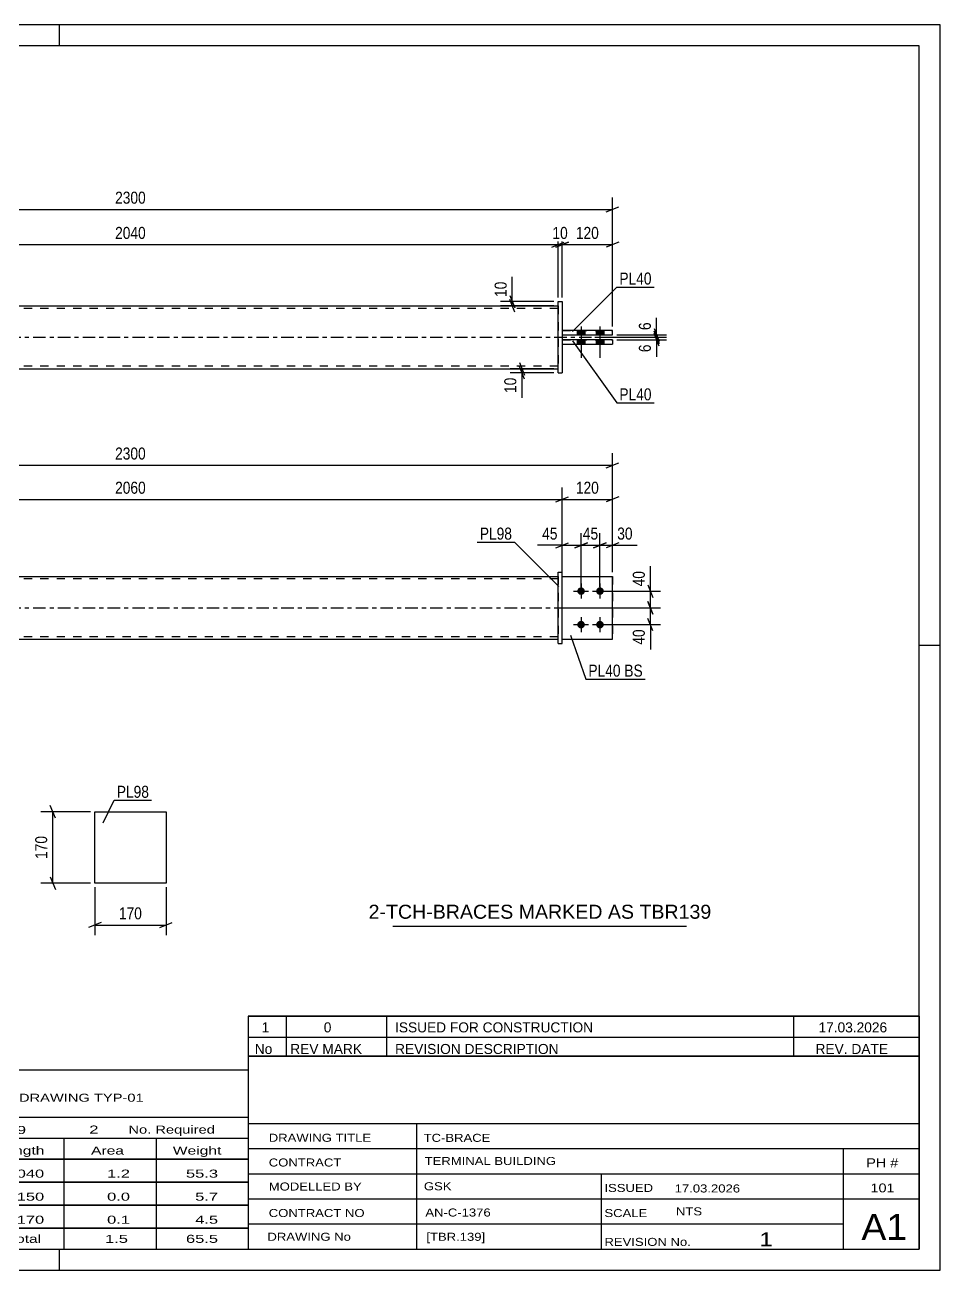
# Model space of a CAD drawing. Header units: millimetres. Extents: x 0 to 420, y 0 to 297.
# Drawn here: x 201.7 to 420, y 0 to 297 of the extents above; entities that cross this region are included whole.
import ezdxf

# ---------------------------------------------------------------- set-up
doc = ezdxf.new("R2010")
doc.units = ezdxf.units.MM
doc.linetypes.add('DXK_LINE_DOT2', pattern=[3.9198, 1.9599, -1.9599])
doc.linetypes.add('DXK_LINE_DOT3', pattern=[5.9187, 2.979, -0.9799, 0.9799, -0.9799])
doc.styles.add('Arial', font='ARIAL.TTF', dxfattribs={"height": 0.2})
doc.styles.add('Arial Narrow', font='ARIALN.TTF', dxfattribs={"height": 0.2})

# ---------------------------------------------------------------- blocks, each defined once
blk = doc.blocks.new('Unknown-580573172-1163')
at = {"color": 5, "linetype": 'Continuous'}
for p, q in [((420, 297), (0, 297)), ((210, 292), (210, 297)), ((420, 0), (420, 297)), ((415, 292), (5, 292)), ((415, 5), (415, 292)), ((420, 149), (415, 149)), ((5, 5), (415, 5)), ((210, 0), (210, 5)), ((0, 0), (420, 0))]:
    blk.add_line(p, q, dxfattribs=at)
blk = doc.blocks.new('Part-580573172-1769 - 1738')
at = {"color": 2, "linetype": 'Continuous'}
for p, q in [((329.87, 165.45), (341.87, 165.45)), ((341.87, 165.45), (341.87, 165.45)), ((341.87, 150.45), (341.87, 165.45)), ((329.87, 150.45), (341.87, 150.45))]:
    blk.add_line(p, q, dxfattribs=at)
at = {"color": 7, "linetype": 'DXK_LINE_DOT2'}
for p, q in [((329.87, 165.45), (341.87, 165.45)), ((329.87, 150.45), (329.87, 165.45)), ((329.87, 150.45), (329.87, 150.45)), ((329.87, 150.45), (341.87, 150.45))]:
    blk.add_line(p, q, dxfattribs=at)
blk = doc.blocks.new('Part-580573172-1764 - 1738')
at = {"color": 7, "linetype": 'DXK_LINE_DOT2'}
for p, q in [((329.87, 165.45), (341.87, 165.45)), ((329.87, 150.45), (329.87, 165.45)), ((329.87, 165.45), (341.87, 165.45)), ((341.87, 165.45), (341.87, 165.45)), ((341.87, 165.45), (341.87, 150.45)), ((329.87, 150.45), (329.87, 150.45)), ((329.87, 150.45), (341.87, 150.45)), ((329.87, 150.45), (341.87, 150.45))]:
    blk.add_line(p, q, dxfattribs=at)
blk = doc.blocks.new('Part-580573172-1784 - 1738')
at = {"color": 2, "linetype": 'Continuous'}
for p, q in [((328.87, 166.45), (329.87, 166.45)), ((328.87, 149.45), (328.87, 166.45)), ((329.87, 149.45), (329.87, 166.45)), ((328.87, 149.45), (328.87, 149.45)), ((328.87, 149.45), (329.87, 149.45))]:
    blk.add_line(p, q, dxfattribs=at)
at = {"color": 7, "linetype": 'DXK_LINE_DOT2'}
for p, q in [((328.87, 166.45), (329.87, 166.45)), ((328.87, 149.45), (329.87, 149.45))]:
    blk.add_line(p, q, dxfattribs=at)
blk = doc.blocks.new('Part-580573172-1804 - 1738')
at = {"color": 2, "linetype": 'Continuous'}
for p, q in [((124.89, 165.45), (328.87, 165.45)), ((124.89, 150.45), (328.87, 150.45))]:
    blk.add_line(p, q, dxfattribs=at)
at = {"color": 7, "linetype": 'DXK_LINE_DOT2'}
for p, q in [((124.89, 150.45), (124.89, 165.45)), ((328.87, 164.85), (124.89, 164.85)), ((328.87, 165.45), (328.87, 150.45)), ((328.87, 151.05), (124.89, 151.05))]:
    blk.add_line(p, q, dxfattribs=at)
at = {"color": 7, "linetype": 'DXK_LINE_DOT3'}
blk.add_line((114.89, 157.95), (338.87, 157.95), dxfattribs=at)
blk = doc.blocks.new('Bolt-580573172-1805 - 1738')
at = {"linetype": 'Continuous'}
for points in [[(334.37, 162.85), (334.56, 162.83), (334.74, 162.78), (334.9, 162.68), (335.04, 162.56), (335.15, 162.4), (335.23, 162.23), (335.27, 162.05), (335.27, 161.86), (335.23, 161.68), (335.15, 161.5), (335.04, 161.35), (334.9, 161.23), (334.74, 161.13), (334.56, 161.07), (334.37, 161.05), (334.18, 161.07), (334, 161.13), (333.84, 161.23), (333.7, 161.35), (333.59, 161.5), (333.51, 161.68), (333.48, 161.86), (333.48, 162.05), (333.51, 162.23), (333.59, 162.4), (333.7, 162.56), (333.84, 162.68), (334, 162.78), (334.18, 162.83)], [(338.87, 162.85), (339.06, 162.83), (339.24, 162.78), (339.4, 162.68), (339.54, 162.56), (339.65, 162.4), (339.73, 162.23), (339.77, 162.05), (339.77, 161.86), (339.73, 161.68), (339.65, 161.5), (339.54, 161.35), (339.4, 161.23), (339.24, 161.13), (339.06, 161.07), (338.87, 161.05), (338.68, 161.07), (338.5, 161.13), (338.34, 161.23), (338.2, 161.35), (338.09, 161.5), (338.01, 161.68), (337.98, 161.86), (337.98, 162.05), (338.01, 162.23), (338.09, 162.4), (338.2, 162.56), (338.34, 162.68), (338.5, 162.78), (338.68, 162.83)], [(334.37, 154.85), (334.56, 154.83), (334.74, 154.78), (334.9, 154.68), (335.04, 154.56), (335.15, 154.4), (335.23, 154.23), (335.27, 154.05), (335.27, 153.86), (335.23, 153.68), (335.15, 153.5), (335.04, 153.35), (334.9, 153.23), (334.74, 153.13), (334.56, 153.07), (334.37, 153.05), (334.18, 153.07), (334, 153.13), (333.84, 153.23), (333.7, 153.35), (333.59, 153.5), (333.51, 153.68), (333.48, 153.86), (333.48, 154.05), (333.51, 154.23), (333.59, 154.4), (333.7, 154.56), (333.84, 154.68), (334, 154.78), (334.18, 154.83)], [(338.87, 154.85), (339.06, 154.83), (339.24, 154.78), (339.4, 154.68), (339.54, 154.56), (339.65, 154.4), (339.73, 154.23), (339.77, 154.05), (339.77, 153.86), (339.73, 153.68), (339.65, 153.5), (339.54, 153.35), (339.4, 153.23), (339.24, 153.13), (339.06, 153.07), (338.87, 153.05), (338.68, 153.07), (338.5, 153.13), (338.34, 153.23), (338.2, 153.35), (338.09, 153.5), (338.01, 153.68), (337.98, 153.86), (337.98, 154.05), (338.01, 154.23), (338.09, 154.4), (338.2, 154.56), (338.34, 154.68), (338.5, 154.78), (338.68, 154.83)]]:
    blk.add_hatch(color=1, dxfattribs=at).paths.add_polyline_path(points)
at = {"color": 1, "linetype": 'Continuous'}
for p, q in [((334.37, 163.75), (334.37, 160.15)), ((338.87, 163.75), (338.87, 160.15)), ((332.57, 161.95), (336.17, 161.95)), ((337.07, 161.95), (340.67, 161.95)), ((334.37, 155.75), (334.37, 152.15)), ((338.87, 155.75), (338.87, 152.15)), ((332.57, 153.95), (336.17, 153.95)), ((337.07, 153.95), (340.67, 153.95))]:
    blk.add_line(p, q, dxfattribs=at)
blk = doc.blocks.new('Part-580573172-1445 - 1390')
at = {"color": 2, "linetype": 'Continuous'}
for p, q in [((124.89, 229.99), (328.87, 229.99)), ((124.89, 214.99), (328.87, 214.99))]:
    blk.add_line(p, q, dxfattribs=at)
at = {"color": 7, "linetype": 'DXK_LINE_DOT2'}
for p, q in [((124.89, 229.99), (124.89, 214.99)), ((328.87, 229.39), (124.89, 229.39)), ((328.87, 229.99), (328.87, 214.99)), ((328.87, 215.59), (124.89, 215.59))]:
    blk.add_line(p, q, dxfattribs=at)
at = {"color": 7, "linetype": 'DXK_LINE_DOT3'}
blk.add_line((114.89, 222.49), (338.87, 222.49), dxfattribs=at)
blk = doc.blocks.new('Part-580573172-1418 - 1390')
at = {"color": 2, "linetype": 'Continuous'}
for p, q in [((341.87, 224.09), (329.87, 224.09)), ((329.87, 223.09), (341.87, 223.09)), ((341.87, 223.09), (341.87, 224.09))]:
    blk.add_line(p, q, dxfattribs=at)
at = {"color": 7, "linetype": 'DXK_LINE_DOT2'}
for p, q in [((329.87, 224.09), (329.87, 223.09)), ((329.87, 224.09), (341.87, 224.09)), ((329.87, 223.09), (341.87, 223.09))]:
    blk.add_line(p, q, dxfattribs=at)
blk = doc.blocks.new('Bolt-580573172-1430 - 1390')
at = {"linetype": 'Continuous'}
for points in [[(335.27, 224.09), (333.47, 224.09), (333.47, 223.09), (335.27, 223.09)], [(335.27, 224.09), (333.47, 224.09), (333.47, 223.09), (335.27, 223.09)], [(339.77, 224.09), (337.97, 224.09), (337.97, 223.09), (339.77, 223.09)], [(339.77, 224.09), (337.97, 224.09), (337.97, 223.09), (339.77, 223.09)], [(335.27, 221.89), (333.47, 221.89), (333.47, 220.89), (335.27, 220.89)], [(335.27, 221.89), (333.47, 221.89), (333.47, 220.89), (335.27, 220.89)], [(339.77, 221.89), (337.97, 221.89), (337.97, 220.89), (339.77, 220.89)], [(339.77, 221.89), (337.97, 221.89), (337.97, 220.89), (339.77, 220.89)]]:
    blk.add_hatch(color=1, dxfattribs=at).paths.add_polyline_path(points)
at = {"color": 1, "linetype": 'Continuous'}
for p, q in [((333.47, 224.09), (333.47, 223.09)), ((333.47, 224.09), (333.47, 223.09)), ((334.37, 225.09), (334.37, 217.59)), ((334.37, 225.09), (334.37, 217.59)), ((335.27, 224.09), (335.27, 223.09)), ((335.27, 224.09), (335.27, 223.09)), ((337.97, 224.09), (337.97, 223.09)), ((337.97, 224.09), (337.97, 223.09)), ((338.87, 225.09), (338.87, 217.59)), ((338.87, 225.09), (338.87, 217.59)), ((339.77, 224.09), (339.77, 223.09)), ((339.77, 224.09), (339.77, 223.09)), ((333.47, 221.89), (333.47, 220.89)), ((333.47, 221.89), (333.47, 220.89)), ((335.27, 221.89), (335.27, 220.89)), ((335.27, 221.89), (335.27, 220.89)), ((337.97, 221.89), (337.97, 220.89)), ((337.97, 221.89), (337.97, 220.89)), ((339.77, 221.89), (339.77, 220.89)), ((339.77, 221.89), (339.77, 220.89))]:
    blk.add_line(p, q, dxfattribs=at)
blk = doc.blocks.new('Part-580573172-1457 - 1390')
at = {"color": 2, "linetype": 'Continuous'}
for p, q in [((328.87, 230.99), (328.87, 230.99)), ((328.87, 213.99), (328.87, 230.99)), ((328.87, 230.99), (329.87, 230.99)), ((329.87, 230.99), (329.87, 230.99)), ((329.87, 230.99), (329.87, 213.99)), ((328.87, 213.99), (329.87, 213.99)), ((328.87, 213.99), (328.87, 213.99)), ((329.87, 213.99), (329.87, 213.99))]:
    blk.add_line(p, q, dxfattribs=at)
at = {"color": 7, "linetype": 'DXK_LINE_DOT2'}
for p, q in [((328.87, 230.99), (329.87, 230.99)), ((328.87, 213.99), (329.87, 213.99)), ((329.87, 213.99), (329.87, 213.99))]:
    blk.add_line(p, q, dxfattribs=at)
blk = doc.blocks.new('Part-580573172-1462 - 1390')
at = {"color": 2, "linetype": 'Continuous'}
for p, q in [((341.87, 221.89), (329.87, 221.89)), ((329.87, 220.89), (341.87, 220.89)), ((341.87, 221.89), (341.87, 220.89))]:
    blk.add_line(p, q, dxfattribs=at)
at = {"color": 7, "linetype": 'DXK_LINE_DOT2'}
for p, q in [((329.87, 221.89), (329.87, 220.89)), ((329.87, 221.89), (341.87, 221.89)), ((329.87, 220.89), (341.87, 220.89))]:
    blk.add_line(p, q, dxfattribs=at)
blk = doc.blocks.new('Part-580573172-2294 - 2288')
at = {"color": 2, "linetype": 'Continuous'}
for p, q in [((218.38, 109.31), (235.38, 109.31)), ((218.38, 92.31), (218.38, 109.31)), ((235.38, 109.31), (235.38, 92.31)), ((235.38, 92.31), (218.38, 92.31))]:
    blk.add_line(p, q, dxfattribs=at)
blk = doc.blocks.new('StraightDimension-580573172-1826 - 1738')
at = {"color": 7, "linetype": 'Continuous'}
for p, q in [((334.37, 162.95), (334.37, 175.74)), ((338.87, 162.95), (338.87, 175.74)), ((332.87, 172.29), (335.87, 173.49)), ((334.37, 172.89), (338.87, 172.89)), ((340.37, 173.49), (337.37, 172.29))]:
    blk.add_line(p, q, dxfattribs=at)
at = {"color": 0}
blk.add_wipeout([(339.05, 173.64), (339.05, 177.84), (334.19, 177.84), (334.19, 173.64)], dxfattribs=at)
at = {"color": 3, "style": 'Arial Narrow'}
blk.add_text('45', height=2.863, dxfattribs=at).set_placement((334.79, 174.24))
blk = doc.blocks.new('StraightDimension-580573172-1914 - 1738')
at = {"color": 7, "linetype": 'Continuous'}
for p, q in [((125.39, 184.43), (122.39, 183.23)), ((123.89, 158.95), (123.89, 186.68)), ((328.37, 183.23), (331.37, 184.43)), ((329.87, 166.45), (329.87, 186.68)), ((123.89, 183.83), (329.87, 183.83))]:
    blk.add_line(p, q, dxfattribs=at)
at = {"color": 0}
blk.add_wipeout([(231.14, 184.58), (231.14, 188.78), (222.63, 188.78), (222.63, 184.58)], dxfattribs=at)
at = {"color": 3, "style": 'Arial Narrow'}
blk.add_text('2060', height=2.863, dxfattribs=at).set_placement((223.23, 185.18))
blk = doc.blocks.new('StraightDimension-580573172-1810 - 1738')
at = {"color": 7, "linetype": 'Continuous'}
for p, q in [((338.87, 162.95), (338.87, 175.74)), ((341.87, 166.45), (341.87, 175.74)), ((337.37, 172.29), (340.37, 173.49)), ((338.87, 172.89), (341.87, 172.89)), ((343.37, 173.49), (340.37, 172.29))]:
    blk.add_line(p, q, dxfattribs=at)
at = {"color": 0}
blk.add_wipeout([(347.25, 173.64), (347.25, 177.84), (342.4, 177.84), (342.4, 173.64)], dxfattribs=at)
at = {"color": 7, "linetype": 'Continuous'}
blk.add_line((341.87, 172.89), (347.78, 172.89), dxfattribs=at)
blk.add_line((341.87, 172.89), (347.78, 172.89), dxfattribs=at)
at = {"color": 3, "style": 'Arial Narrow'}
blk.add_text('30', height=2.863, dxfattribs=at).set_placement((343, 174.24))
blk = doc.blocks.new('StraightDimension-580573172-1839 - 1738')
at = {"color": 7, "linetype": 'Continuous'}
for p, q in [((329.87, 166.45), (329.87, 175.74)), ((334.37, 162.95), (334.37, 175.74)), ((328.37, 172.29), (331.37, 173.49)), ((329.87, 172.89), (334.37, 172.89)), ((335.87, 173.49), (332.87, 172.29))]:
    blk.add_line(p, q, dxfattribs=at)
at = {"color": 0}
blk.add_wipeout([(329.35, 173.64), (329.35, 177.84), (324.49, 177.84), (324.49, 173.64)], dxfattribs=at)
at = {"color": 7, "linetype": 'Continuous'}
blk.add_line((329.87, 172.89), (323.96, 172.89), dxfattribs=at)
blk.add_line((329.87, 172.89), (323.96, 172.89), dxfattribs=at)
at = {"color": 3, "style": 'Arial Narrow'}
blk.add_text('45', height=2.863, dxfattribs=at).set_placement((325.09, 174.24))
blk = doc.blocks.new('StraightDimension-580573172-1856 - 1738')
at = {"color": 7, "linetype": 'Continuous'}
for p, q in [((111.89, 166.45), (111.89, 194.83)), ((341.87, 166.45), (341.87, 194.83)), ((113.39, 192.58), (110.39, 191.38)), ((111.89, 191.98), (341.87, 191.98)), ((340.37, 191.38), (343.37, 192.58))]:
    blk.add_line(p, q, dxfattribs=at)
at = {"color": 0}
blk.add_wipeout([(231.14, 192.73), (231.14, 196.93), (222.63, 196.93), (222.63, 192.73)], dxfattribs=at)
at = {"color": 3, "style": 'Arial Narrow'}
blk.add_text('2300', height=2.863, dxfattribs=at).set_placement((223.23, 193.33))
blk = doc.blocks.new('StraightDimension-580573172-1876 - 1738')
at = {"color": 7, "linetype": 'Continuous'}
for p, q in [((350.32, 163.45), (351.52, 160.45)), ((339.87, 161.95), (353.32, 161.95)), ((350.92, 157.95), (350.92, 161.95)), ((330.87, 157.95), (353.32, 157.95)), ((351.52, 156.45), (350.32, 159.45))]:
    blk.add_line(p, q, dxfattribs=at)
at = {"color": 0}
blk.add_wipeout([(350.17, 167.34), (345.97, 167.34), (345.97, 162.48), (350.17, 162.48)], dxfattribs=at)
at = {"color": 7, "linetype": 'Continuous'}
blk.add_line((350.92, 161.95), (350.92, 167.86), dxfattribs=at)
blk.add_line((350.92, 161.95), (350.92, 167.86), dxfattribs=at)
at = {"color": 3, "style": 'Arial Narrow'}
blk.add_text('40', height=2.863, rotation=90.0002, dxfattribs=at).set_placement((349.57, 163.08))
blk = doc.blocks.new('StraightDimension-580573172-1885 - 1738')
at = {"color": 7, "linetype": 'Continuous'}
for p, q in [((330.87, 157.95), (353.32, 157.95)), ((350.32, 159.45), (351.52, 156.45)), ((350.92, 153.95), (350.92, 157.95)), ((351.52, 152.45), (350.32, 155.45)), ((339.87, 153.95), (353.32, 153.95))]:
    blk.add_line(p, q, dxfattribs=at)
at = {"color": 0}
blk.add_wipeout([(350.17, 153.43), (345.97, 153.43), (345.97, 148.57), (350.17, 148.57)], dxfattribs=at)
at = {"color": 7, "linetype": 'Continuous'}
blk.add_line((350.92, 153.95), (350.92, 148.05), dxfattribs=at)
blk.add_line((350.92, 153.95), (350.92, 148.05), dxfattribs=at)
at = {"color": 3, "style": 'Arial Narrow'}
blk.add_text('40', height=2.863, rotation=90.0002, dxfattribs=at).set_placement((349.57, 149.17))
blk = doc.blocks.new('StraightDimension-580573172-1895 - 1738')
at = {"color": 7, "linetype": 'Continuous'}
for p, q in [((328.37, 183.23), (331.37, 184.43)), ((329.87, 166.45), (329.87, 186.68)), ((343.37, 184.43), (340.37, 183.23)), ((341.87, 166.45), (341.87, 186.68)), ((329.87, 183.83), (341.87, 183.83))]:
    blk.add_line(p, q, dxfattribs=at)
at = {"color": 0}
blk.add_wipeout([(339.21, 184.58), (339.21, 188.78), (332.53, 188.78), (332.53, 184.58)], dxfattribs=at)
at = {"color": 3, "style": 'Arial Narrow'}
blk.add_text('120', height=2.863, dxfattribs=at).set_placement((333.13, 185.18))
blk = doc.blocks.new('StraightDimension-580573172-1552 - 1390')
at = {"color": 7, "linetype": 'Continuous'}
for p, q in [((317.37, 232.49), (318.57, 229.49)), ((327.87, 230.99), (315.12, 230.99)), ((327.87, 229.99), (315.12, 229.99)), ((318.57, 228.49), (317.37, 231.49)), ((317.97, 229.99), (317.97, 230.99))]:
    blk.add_line(p, q, dxfattribs=at)
at = {"color": 0}
blk.add_wipeout([(317.22, 236.37), (313.02, 236.37), (313.02, 231.51), (317.22, 231.51)], dxfattribs=at)
at = {"color": 7, "linetype": 'Continuous'}
blk.add_line((317.97, 230.99), (317.97, 236.89), dxfattribs=at)
blk.add_line((317.97, 230.99), (317.97, 236.89), dxfattribs=at)
at = {"color": 3, "style": 'Arial Narrow'}
blk.add_text('10', height=2.863, rotation=90.0002, dxfattribs=at).set_placement((316.62, 232.11))
blk = doc.blocks.new('StraightDimension-580573172-1661 - 1390')
at = {"color": 7, "linetype": 'Continuous'}
for p, q in [((342.87, 223.09), (354.77, 223.09)), ((351.77, 224.59), (352.97, 221.59)), ((352.97, 220.99), (351.77, 223.99)), ((352.37, 222.49), (352.37, 223.09)), ((337.62, 222.49), (354.77, 222.49))]:
    blk.add_line(p, q, dxfattribs=at)
at = {"color": 0}
blk.add_wipeout([(351.62, 226.64), (347.42, 226.64), (347.42, 223.61), (351.62, 223.61)], dxfattribs=at)
at = {"color": 7, "linetype": 'Continuous'}
blk.add_line((352.37, 223.09), (352.37, 227.17), dxfattribs=at)
blk.add_line((352.37, 223.09), (352.37, 227.17), dxfattribs=at)
at = {"color": 3, "style": 'Arial Narrow'}
blk.add_text('6', height=2.86, rotation=90.0002, dxfattribs=at).set_placement((351.02, 224.21))
blk = doc.blocks.new('StraightDimension-580573172-1538 - 1390')
at = {"color": 7, "linetype": 'Continuous'}
for p, q in [((327.87, 214.99), (317.42, 214.99)), ((327.87, 213.99), (317.42, 213.99)), ((319.67, 216.49), (320.87, 213.49)), ((320.87, 212.49), (319.67, 215.49)), ((320.27, 213.99), (320.27, 214.99))]:
    blk.add_line(p, q, dxfattribs=at)
at = {"color": 0}
blk.add_wipeout([(319.52, 213.46), (315.32, 213.46), (315.32, 208.61), (319.52, 208.61)], dxfattribs=at)
at = {"color": 7, "linetype": 'Continuous'}
blk.add_line((320.27, 213.99), (320.27, 208.08), dxfattribs=at)
blk.add_line((320.27, 213.99), (320.27, 208.08), dxfattribs=at)
at = {"color": 3, "style": 'Arial Narrow'}
blk.add_text('10', height=2.863, rotation=90.0002, dxfattribs=at).set_placement((318.92, 209.21))
blk = doc.blocks.new('StraightDimension-580573172-1567 - 1390')
at = {"color": 7, "linetype": 'Continuous'}
for p, q in [((111.89, 225.09), (111.89, 255.86)), ((341.87, 225.09), (341.87, 255.86)), ((113.39, 253.61), (110.39, 252.41)), ((111.89, 253.01), (341.87, 253.01)), ((340.37, 252.41), (343.37, 253.61))]:
    blk.add_line(p, q, dxfattribs=at)
at = {"color": 0}
blk.add_wipeout([(231.14, 253.76), (231.14, 257.96), (222.63, 257.96), (222.63, 253.76)], dxfattribs=at)
at = {"color": 3, "style": 'Arial Narrow'}
blk.add_text('2300', height=2.863, dxfattribs=at).set_placement((223.23, 254.36))
blk = doc.blocks.new('StraightDimension-580573172-1578 - 1390')
at = {"color": 7, "linetype": 'Continuous'}
for p, q in [((329.87, 231.99), (329.87, 247.45)), ((341.87, 225.09), (341.87, 247.45)), ((328.37, 244), (331.37, 245.2)), ((329.87, 244.6), (341.87, 244.6)), ((343.37, 245.2), (340.37, 244))]:
    blk.add_line(p, q, dxfattribs=at)
at = {"color": 0}
blk.add_wipeout([(339.21, 245.35), (339.21, 249.55), (332.53, 249.55), (332.53, 245.35)], dxfattribs=at)
at = {"color": 3, "style": 'Arial Narrow'}
blk.add_text('120', height=2.863, dxfattribs=at).set_placement((333.13, 245.95))
blk = doc.blocks.new('StraightDimension-580573172-1608 - 1390')
at = {"color": 7, "linetype": 'Continuous'}
for p, q in [((124.89, 231.99), (124.89, 247.45)), ((328.87, 231.99), (328.87, 247.45)), ((126.39, 245.2), (123.39, 244)), ((124.89, 244.6), (328.87, 244.6)), ((327.37, 244), (330.37, 245.2))]:
    blk.add_line(p, q, dxfattribs=at)
at = {"color": 0}
blk.add_wipeout([(231.14, 245.35), (231.14, 249.55), (222.63, 249.55), (222.63, 245.35)], dxfattribs=at)
at = {"color": 3, "style": 'Arial Narrow'}
blk.add_text('2040', height=2.863, dxfattribs=at).set_placement((223.23, 245.95))
blk = doc.blocks.new('StraightDimension-580573172-1618 - 1390')
at = {"color": 7, "linetype": 'Continuous'}
for p, q in [((328.87, 231.99), (328.87, 247.45)), ((329.87, 231.99), (329.87, 247.45)), ((327.37, 244), (330.37, 245.2)), ((331.37, 245.2), (328.37, 244)), ((328.87, 244.6), (329.87, 244.6))]:
    blk.add_line(p, q, dxfattribs=at)
at = {"color": 0}
blk.add_wipeout([(331.8, 245.35), (331.8, 249.55), (326.94, 249.55), (326.94, 245.35)], dxfattribs=at)
at = {"color": 3, "style": 'Arial Narrow'}
blk.add_text('10', height=2.863, dxfattribs=at).set_placement((327.54, 245.95))
blk = doc.blocks.new('StraightDimension-580573172-1650 - 1390')
at = {"color": 7, "linetype": 'Continuous'}
for p, q in [((351.77, 223.99), (352.97, 220.99)), ((352.97, 220.39), (351.77, 223.39)), ((337.62, 222.49), (354.77, 222.49)), ((342.87, 221.89), (354.77, 221.89)), ((352.37, 221.89), (352.37, 222.49))]:
    blk.add_line(p, q, dxfattribs=at)
at = {"color": 0}
blk.add_wipeout([(351.62, 221.36), (347.42, 221.36), (347.42, 218.34), (351.62, 218.34)], dxfattribs=at)
at = {"color": 7, "linetype": 'Continuous'}
blk.add_line((352.37, 221.89), (352.37, 217.81), dxfattribs=at)
blk.add_line((352.37, 221.89), (352.37, 217.81), dxfattribs=at)
at = {"color": 3, "style": 'Arial Narrow'}
blk.add_text('6', height=2.86, rotation=90.0002, dxfattribs=at).set_placement((351.02, 218.94))
blk = doc.blocks.new('StraightDimension-580573172-2305 - 2288')
at = {"color": 7, "linetype": 'Continuous'}
for p, q in [((218.38, 91.31), (218.38, 79.91)), ((235.38, 91.31), (235.38, 79.91)), ((219.88, 82.91), (216.88, 81.71)), ((218.38, 82.31), (235.38, 82.31)), ((233.88, 81.71), (236.88, 82.91))]:
    blk.add_line(p, q, dxfattribs=at)
at = {"color": 0}
blk.add_wipeout([(230.22, 83.06), (230.22, 87.26), (223.54, 87.26), (223.54, 83.06)], dxfattribs=at)
at = {"color": 3, "style": 'Arial Narrow'}
blk.add_text('170', height=2.863, dxfattribs=at).set_placement((224.14, 83.66))
blk = doc.blocks.new('StraightDimension-580573172-2296 - 2288')
at = {"color": 7, "linetype": 'Continuous'}
for p, q in [((208.98, 107.81), (207.78, 110.81)), ((217.38, 109.31), (205.53, 109.31)), ((208.38, 92.31), (208.38, 109.31)), ((217.38, 92.31), (205.53, 92.31)), ((207.78, 93.81), (208.98, 90.81))]:
    blk.add_line(p, q, dxfattribs=at)
at = {"color": 0}
blk.add_wipeout([(207.63, 104.16), (203.43, 104.16), (203.43, 97.47), (207.63, 97.47)], dxfattribs=at)
at = {"color": 3, "style": 'Arial Narrow'}
blk.add_text('170', height=2.863, rotation=90.0002, dxfattribs=at).set_placement((207.03, 98.07))
blk = doc.blocks.new('Unknown-580573172-3688')
at = {"color": 7, "linetype": 'Continuous'}
for p, q in [((255, 51.05), (255, 5)), ((255, 51.05), (415, 51.05)), ((415, 51), (415, 5)), ((255, 35), (415, 35)), ((295.14, 35), (295.14, 5)), ((255, 29), (415, 29)), ((397, 5.05), (397, 29.05)), ((255, 23), (415, 23)), ((339.14, 23), (339.14, 5)), ((255, 17), (415, 17)), ((255, 11), (397, 11)), ((255, 5), (415, 5))]:
    blk.add_line(p, q, dxfattribs=at)
at = {"color": 7, "style": 'Arial Narrow'}
for s, height, width, p in [('DRAWING TITLE', 1.9089, 1.425378, (259.88, 30.61)), ('TC-BRACE', 1.909, 1.425378, (296.81, 30.59)), ('TERMINAL BUILDING', 1.9089, 1.425378, (297.06, 25.07)), ('CONTRACT', 1.909, 1.425378, (259.88, 24.71)), ('MODELLED BY', 1.9089, 1.425378, (259.88, 18.98)), ('GSK', 1.909, 1.425378, (296.88, 19.04)), ('ISSUED', 1.909, 1.425378, (339.94, 18.64)), ('17.03.2026', 1.909, 1.425378, (356.69, 18.52)), ('CONTRACT NO', 1.9089, 1.425378, (259.88, 12.66)), ('AN-C-1376', 1.909, 1.425378, (297.23, 12.78)), ('SCALE', 1.909, 1.425378, (339.94, 12.65)), ('A1', 6.204, 1.25, (401.24, 7.2)), ('DRAWING No', 1.909, 1.425378, (259.56, 7)), ('[TBR.139]', 1.909, 1.425378, (297.46, 6.99)), ('1', 3.34, 1.5, (376.91, 5.68)), ('REVISION No.', 1.9089, 1.425378, (339.94, 5.77))]:
    blk.add_text(s, height=height, dxfattribs=dict(at, width=width)).set_placement(p)
at = {"color": 7, "linetype": 'Continuous', "style": 'Arial Narrow'}
for s, height, width, p in [('PH #', 2.1, 1.42538, (402.4, 24.55)), ('101', 2.1, 1.42538, (403.41, 18.55)), ('NTS', 1.909, 1.425378, (357, 13.05))]:
    blk.add_text(s, height=height, dxfattribs=dict(at, width=width)).set_placement(p)
blk = doc.blocks.new('Unknown-580573172-3689')
at = {"color": 7, "linetype": 'Continuous'}
for p, q in [((255, 60.55), (415, 60.55)), ((415, 60.55), (255, 60.55)), ((255, 60.55), (255, 55.55)), ((264, 60.55), (264, 55.55)), ((288, 60.55), (288, 55.55)), ((385, 60.55), (385, 55.55)), ((415, 60.55), (415, 55.55)), ((255, 55.55), (415, 55.55)), ((255, 55.55), (255, 51.05)), ((255, 55.55), (415, 55.55)), ((264, 55.55), (264, 51.05)), ((288, 55.55), (288, 51.05)), ((385, 55.55), (385, 51.05)), ((415, 55.55), (415, 51.05)), ((415, 51.05), (255, 51.05))]:
    blk.add_line(p, q, dxfattribs=at)
at = {"color": 7, "linetype": 'Continuous', "style": 'Arial Narrow'}
for s, height, width, p in [('1', 2.39, 1.196471, (258.16, 56.7)), ('0', 2.39, 1.196471, (273, 56.7)), ('ISSUED FOR CONSTRUCTION', 2.3861, 1.196471, (290, 56.7)), ('17.03.2026', 2.386, 1.196471, (391, 56.7)), ('No', 2.386, 1.2, (256.54, 51.55)), ('REV MARK', 2.386, 1.2, (265, 51.55)), ('REVISION DESCRIPTION', 2.3861, 1.2, (290, 51.55)), ('REV. DATE', 2.386, 1.2, (390.28, 51.55))]:
    blk.add_text(s, height=height, dxfattribs=dict(at, width=width)).set_placement(p)
blk = doc.blocks.new('Unknown-580573172-3690')
at = {"color": 7, "linetype": 'Continuous'}
for p, q in [((95, 47.75), (255, 47.75)), ((95, 36.5), (95, 47.75)), ((255, 47.75), (255, 36.5)), ((95, 36.5), (255, 36.5)), ((95, 36.5), (95, 31.5)), ((255, 36.5), (255, 31.5)), ((95, 31.5), (255, 31.5)), ((95, 31.5), (95, 26.5)), ((119, 31.5), (119, 26.5)), ((154.5, 31.5), (154.5, 26.5)), ((180.5, 31.5), (180.5, 26.5)), ((193.5, 31.5), (193.5, 26.5)), ((211, 31.5), (211, 26.5)), ((233, 31.5), (233, 26.5)), ((255, 31.5), (255, 26.5)), ((95, 26.5), (255, 26.5)), ((95, 26.45), (95, 21.05)), ((95, 26.45), (255, 26.45)), ((119, 26.5), (119, 21)), ((154.5, 26.5), (154.5, 21)), ((180.5, 26.5), (180.5, 21)), ((193.5, 26.5), (193.5, 21)), ((211, 26.5), (211, 21)), ((233, 26.5), (233, 21)), ((255, 26.45), (255, 21.05)), ((95, 21.05), (255, 21.05)), ((95, 20.95), (95, 15.55)), ((95, 20.95), (255, 20.95)), ((119, 21), (119, 15.5)), ((154.5, 21), (154.5, 15.5)), ((180.5, 21), (180.5, 15.5)), ((193.5, 21), (193.5, 15.5)), ((211, 21), (211, 15.5)), ((233, 21), (233, 15.5)), ((255, 20.95), (255, 15.55)), ((95, 15.55), (255, 15.55)), ((95, 15.45), (95, 10.05)), ((95, 15.45), (255, 15.45)), ((119, 15.5), (119, 10)), ((154.5, 15.5), (154.5, 10)), ((180.5, 15.5), (180.5, 10)), ((193.5, 15.5), (193.5, 10)), ((211, 15.5), (211, 10)), ((233, 15.5), (233, 10)), ((255, 15.45), (255, 10.05)), ((95, 10.05), (255, 10.05)), ((95, 10), (255, 10)), ((95, 10), (95, 5)), ((211, 10), (211, 5)), ((233, 10), (233, 5)), ((255, 10), (255, 5)), ((95, 5), (255, 5))]:
    blk.add_line(p, q, dxfattribs=at)
at = {"color": 7, "style": 'Arial Narrow'}
for s, height, width, p in [('GENERAL NOTES & WELD DETAILS :', 2.8633, 1.4, (96.15, 40.06)), ('REFER TYP DRAWING TYP-01', 1.9089, 1.6, (179.7, 40.16)), ("MATERIAL LIST FOR ASSEMBLY MK'D", 1.9089, 1.6, (96.15, 32.56)), ('TBR139', 1.909, 1.794707, (187.59, 32.47)), ('2', 1.91, 1.794707, (217.08, 32.56)), ('No. Required', 1.9089, 1.6, (226.41, 32.56)), ('Mark', 1.909, 1.7, (96.34, 27.5)), ('Profile', 1.909, 1.7, (129.41, 27.5)), ('Material', 1.909, 1.7, (159.54, 27.56)), ('No.', 1.909, 1.7, (184.5, 27.56)), ('Length', 1.909, 1.7, (195, 27.56)), ('Area', 1.909, 1.7, (217.5, 27.56)), ('Weight', 1.909, 1.7, (237, 27.56))]:
    blk.add_text(s, height=height, dxfattribs=dict(at, width=width)).set_placement(p)
at = {"color": 7, "linetype": 'Continuous', "style": 'Arial Narrow'}
for s, height, width, p in [('TBR139', 1.909, 1.794707, (96.5, 22.06)), ('SHS150*6', 1.909, 1.794707, (121, 22.06)), ('E350', 1.909, 1.794707, (160.74, 22.06)), ('1', 1.91, 1.794707, (184.86, 22.06)), ('2040', 1.909, 1.794707, (197.58, 22.06)), ('1.2', 1.909, 1.794707, (221.32, 22.06)), ('55.3', 1.909, 1.794707, (240.14, 22.06)), ('PL40', 1.909, 1.794707, (96.5, 16.56)), ('PL10*120', 1.909, 1.794707, (121, 16.56)), ('E350', 1.909, 1.794707, (160.74, 16.56)), ('4', 1.91, 1.794707, (184.86, 16.56)), ('150', 1.909, 1.794707, (199.77, 16.56)), ('0.0', 1.909, 1.794707, (221.32, 16.56)), ('5.7', 1.909, 1.794707, (242.33, 16.56)), ('PL98', 1.909, 1.794707, (96.5, 11.06)), ('PL10*170', 1.909, 1.794707, (121, 11.06)), ('E350', 1.909, 1.794707, (160.74, 11.06)), ('2', 1.91, 1.794707, (184.86, 11.06)), ('170', 1.909, 1.794707, (199.77, 11.06)), ('0.1', 1.909, 1.794707, (221.32, 11.06)), ('4.5', 1.909, 1.794707, (242.33, 11.06)), ('Total', 1.909, 1.7, (197.33, 6.5)), ('1.5', 1.909, 1.794707, (220.83, 6.5)), ('65.5', 1.909, 1.794707, (240.14, 6.5))]:
    blk.add_text(s, height=height, dxfattribs=dict(at, width=width)).set_placement(p)
blk = doc.blocks.new('Unknown-580573172-3691')
at = {"color": 7, "linetype": 'Continuous'}
blk.add_line((289.5, 82.05), (359.5, 82.05), dxfattribs=at)
at = {"color": 7, "style": 'Arial'}
blk.add_text('2-TCH-BRACES MARKED AS TBR139', height=3.3428, dxfattribs=at).set_placement((283.69, 83.8))
blk = doc.blocks.new('Mark-580573172-1780 - 1738')
at = {"color": 0}
blk.add_wipeout([(317.89, 174.23), (317.89, 177.23), (310.22, 177.23), (310.22, 174.23)], dxfattribs=at)
blk.add_wipeout([(317.89, 174.23), (317.89, 177.23), (310.22, 177.23), (310.22, 174.23)], dxfattribs=at)
at = {"color": 30, "linetype": 'Continuous'}
for p in [(309.62, 173.63), (329.1, 163.03)]:
    blk.add_line(p, (318.49, 173.63), dxfattribs=at)
at = {"color": 3, "style": 'Arial Narrow'}
blk.add_text('PL98', height=2.863, dxfattribs=at).set_placement((310.22, 174.23))
blk = doc.blocks.new('MarkSet-580573172-2051 - 1738')
at = {"color": 0}
blk.add_wipeout([(343.79, 141.55), (343.79, 144.55), (336.12, 144.55), (336.12, 141.55)], dxfattribs=at)
blk.add_wipeout([(343.79, 141.55), (343.79, 144.55), (336.12, 144.55), (336.12, 141.55)], dxfattribs=at)
at = {"color": 30, "linetype": 'Continuous'}
blk.add_line((331.88, 151.42), (335.52, 140.95), dxfattribs=at)
at = {"color": 0}
blk.add_wipeout([(349.07, 141.55), (349.07, 144.55), (344.69, 144.55), (344.69, 141.55)], dxfattribs=at)
blk.add_wipeout([(349.07, 141.55), (349.07, 144.55), (344.69, 144.55), (344.69, 141.55)], dxfattribs=at)
at = {"color": 30, "linetype": 'Continuous'}
blk.add_line((335.52, 140.95), (349.67, 140.95), dxfattribs=at)
at = {"color": 3, "style": 'Arial Narrow'}
for s, p in [('PL40', (336.12, 141.55)), ('BS', (344.69, 141.55))]:
    blk.add_text(s, height=2.863, dxfattribs=at).set_placement(p)
blk = doc.blocks.new('Mark-580573172-1413 - 1390')
at = {"color": 0}
blk.add_wipeout([(351.18, 235.07), (351.18, 238.07), (343.51, 238.07), (343.51, 235.07)], dxfattribs=at)
blk.add_wipeout([(351.18, 235.07), (351.18, 238.07), (343.51, 238.07), (343.51, 235.07)], dxfattribs=at)
at = {"color": 30, "linetype": 'Continuous'}
for p, q in [((332.3, 223.86), (342.91, 234.47)), ((342.91, 234.47), (351.78, 234.47))]:
    blk.add_line(p, q, dxfattribs=at)
at = {"color": 3, "style": 'Arial Narrow'}
blk.add_text('PL40', height=2.863, dxfattribs=at).set_placement((343.51, 235.07))
blk = doc.blocks.new('Mark-580573172-1458 - 1390')
at = {"color": 0}
blk.add_wipeout([(351.18, 207.45), (351.18, 210.45), (343.51, 210.45), (343.51, 207.45)], dxfattribs=at)
blk.add_wipeout([(351.18, 207.45), (351.18, 210.45), (343.51, 210.45), (343.51, 207.45)], dxfattribs=at)
at = {"color": 30, "linetype": 'Continuous'}
for p, q in [((332.3, 221.66), (342.91, 206.85)), ((342.91, 206.85), (351.78, 206.85))]:
    blk.add_line(p, q, dxfattribs=at)
at = {"color": 3, "style": 'Arial Narrow'}
blk.add_text('PL40', height=2.863, dxfattribs=at).set_placement((343.51, 207.45))
blk = doc.blocks.new('Mark-580573172-2290 - 2288')
at = {"color": 0}
blk.add_wipeout([(231.31, 112.65), (231.31, 115.65), (223.64, 115.65), (223.64, 112.65)], dxfattribs=at)
blk.add_wipeout([(231.31, 112.65), (231.31, 115.65), (223.64, 115.65), (223.64, 112.65)], dxfattribs=at)
at = {"color": 30, "linetype": 'Continuous'}
for p, q in [((220.4, 106.69), (223.04, 112.05)), ((223.04, 112.05), (231.91, 112.05))]:
    blk.add_line(p, q, dxfattribs=at)
at = {"color": 3, "style": 'Arial Narrow'}
blk.add_text('PL98', height=2.863, dxfattribs=at).set_placement((223.64, 112.65))

msp = doc.modelspace()

# ---------------------------------------------------------------- block references
for name in ['Unknown-580573172-1163', 'Part-580573172-1445 - 1390', 'Part-580573172-1457 - 1390', 'Part-580573172-1418 - 1390', 'Bolt-580573172-1430 - 1390', 'Part-580573172-1462 - 1390', 'Part-580573172-1784 - 1738', 'Part-580573172-1804 - 1738', 'Part-580573172-1769 - 1738', 'Part-580573172-1764 - 1738', 'Bolt-580573172-1805 - 1738', 'Part-580573172-2294 - 2288', 'Unknown-580573172-3691', 'Unknown-580573172-3689', 'Unknown-580573172-3688', 'Unknown-580573172-3690']:
    msp.add_blockref(name, (0, 0))

# ---------------------------------------------------------------- next in the draw order: block references
for name in ['StraightDimension-580573172-1552 - 1390', 'StraightDimension-580573172-1661 - 1390', 'StraightDimension-580573172-1538 - 1390', 'StraightDimension-580573172-1914 - 1738', 'StraightDimension-580573172-1826 - 1738', 'Mark-580573172-2290 - 2288', 'StraightDimension-580573172-2305 - 2288']:
    msp.add_blockref(name, (0, 0))

# ---------------------------------------------------------------- next in the draw order: block references
for name in ['StraightDimension-580573172-1567 - 1390', 'StraightDimension-580573172-1839 - 1738', 'StraightDimension-580573172-1810 - 1738', 'StraightDimension-580573172-2296 - 2288']:
    msp.add_blockref(name, (0, 0))

# ---------------------------------------------------------------- next in the draw order: block references
for name in ['StraightDimension-580573172-1578 - 1390', 'StraightDimension-580573172-1856 - 1738']:
    msp.add_blockref(name, (0, 0))

# ---------------------------------------------------------------- next in the draw order: block references
for name in ['StraightDimension-580573172-1608 - 1390', 'StraightDimension-580573172-1650 - 1390', 'StraightDimension-580573172-1876 - 1738']:
    msp.add_blockref(name, (0, 0))

# ---------------------------------------------------------------- next in the draw order: block references
for name in ['StraightDimension-580573172-1618 - 1390', 'Mark-580573172-1458 - 1390', 'StraightDimension-580573172-1895 - 1738', 'StraightDimension-580573172-1885 - 1738']:
    msp.add_blockref(name, (0, 0))

# ---------------------------------------------------------------- next in the draw order: block references
for name in ['Mark-580573172-1413 - 1390', 'Mark-580573172-1780 - 1738', 'MarkSet-580573172-2051 - 1738']:
    msp.add_blockref(name, (0, 0))

doc.saveas('drawing.dxf')
